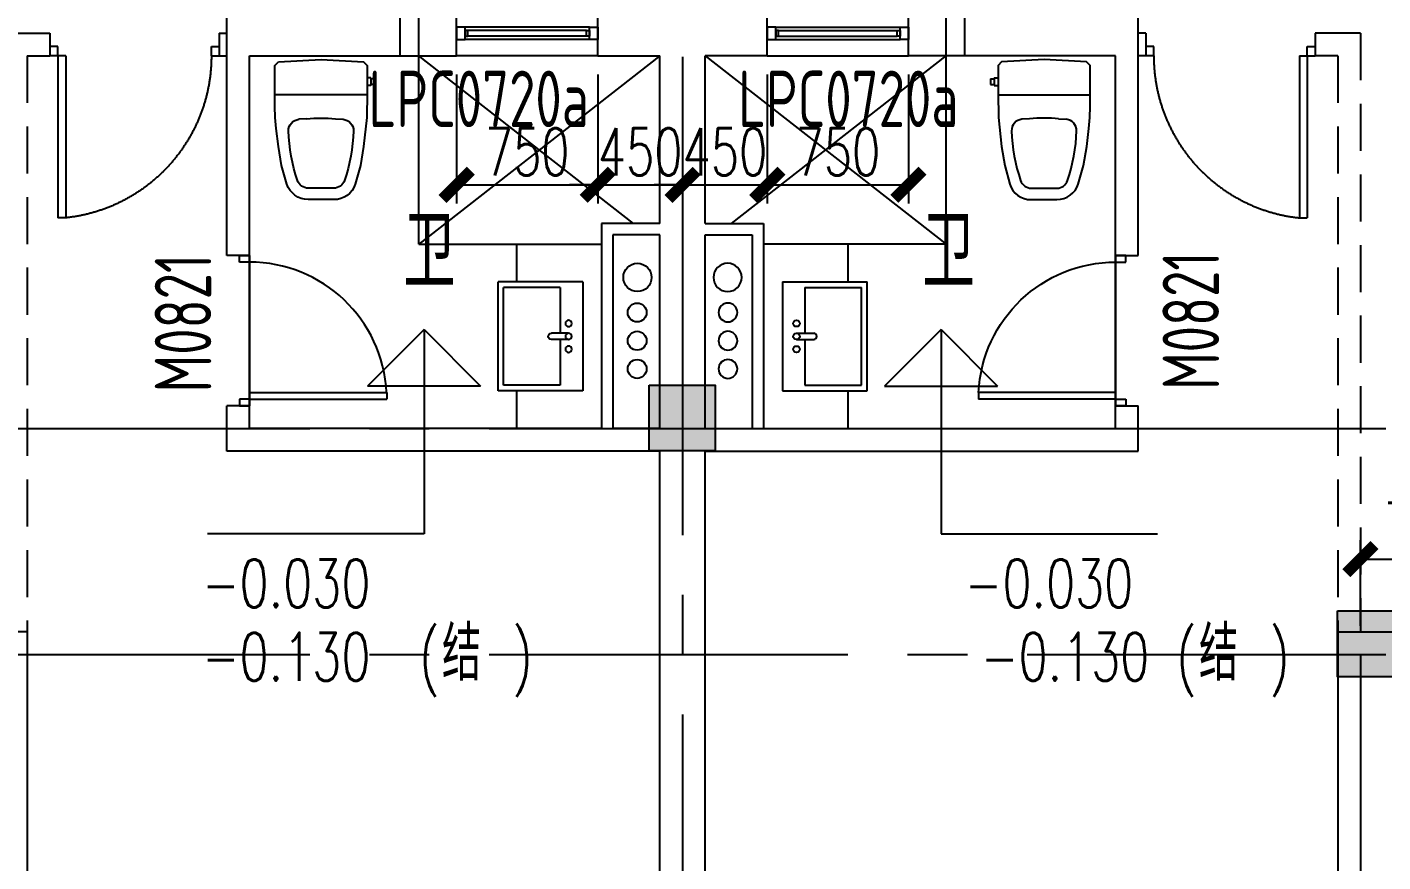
# Model space of a CAD drawing. Extents: x 296441 to 853063, y 459050 to 1117990.
# Drawn here: x 626218 to 633418, y 728211 to 732645 of the extents above; entities that cross this region are included whole.
import ezdxf

# ---------------------------------------------------------------- set-up
doc = ezdxf.new("R2010")
doc.units = 0
doc.header["$LTSCALE"] = 1000
for name, pattern in [('14-GRID$0$CENTER2', [28.575, 19.05, -3.175, 3.175, -3.175]), ('DZ-3-PLAN-FL01$0$DASHED2', [0.375, 0.25, -0.125]), ('E2-E3-FL01$0$E1-FL01$0$HIDDEN2', [4.7625, 3.175, -1.5875])]:
    doc.linetypes.add(name, pattern=pattern)
for name, color, linetype in [('0-COL', 50, 'Continuous'), ('0-COL-H1', 170, 'Continuous'), ('14-GRID$0$G-GRID', 9, '14-GRID$0$CENTER2'), ('DIM_ELEV', 3, 'Continuous'), ('DZ-3-PLAN-FL01$0$A-WALL', 1, 'Continuous'), ('DZ-3-TEXT-FL01$0$A-ROOM-IDEN', 4, 'Continuous'), ('DZ-PLAN-MAIN-FL01$0$A-WIND-IDEN', 33, 'Continuous'), ('DZ-TEXT-FL01$0$A-ROOM-IDEN', 4, 'Continuous'), ('E-TEXT-BS01-MI-14$0$A-WIND-IDEN', 33, 'Continuous'), ('E1-BS01-18-19$0$A-OVLK', 140, 'Continuous'), ('E1-BS01-18-19$0$A-SECT-WIND', 155, 'Continuous'), ('E1-BS01-18-19$0$A-SECT-WOOD', 17, 'Continuous'), ('E1-FL01$0$A-DOOR', 4, 'Continuous'), ('E1-FL01$0$A-FIXT', 162, 'Continuous'), ('E1-FL01$0$A-FLOR', 23, 'Continuous'), ('E1-FL01$0$A-HOLE-MECH', 222, 'Continuous'), ('E2-E3-FL01$0$A-WALL', 1, 'Continuous'), ('E2-E3-FL01$0$E1-FL01$0$A-DOOR-IDEN', 115, 'Continuous'), ('E2-E3-FL01$0$E1-FL01$0$A-WALL', 1, 'Continuous'), ('PUB_TEXT', 7, 'Continuous'), ('WALL', 242, 'Continuous'), ('ZT1_Dim---标注---PM、LM、DY、JD', 252, 'Continuous')]:
    doc.layers.add(name, color=color, linetype=linetype)
doc.layers.add('E1-BS01-18-19$0$ENTR-DETL-P$0$A-ANNO-NPLT', color=215, linetype='Continuous', plot=False)
doc.styles.add('_TCH_DIM', font='SIMPLEX', dxfattribs={"bigfont": 'GBCBIG'})
doc.styles.get("Standard").update_dxf_attribs({"font": 'gbenor.shx', "bigfont": 'gbcbig.shx'})
doc.styles.add('ZT-DIMSTYLE', font='ROMANS.shx', dxfattribs={"width": 0.7, "bigfont": 'CHINESE.shx'})
doc.dimstyles.new('ZT-DIM100', dxfattribs={"dimscale": 100, "dimtxt": 2.5, "dimasz": 1.5, "dimexe": 1, "dimexo": 1, "dimgap": 0.5, "dimtad": 1, "dimdec": 0, "dimdsep": 46, "dimtxsty": 'ZT-DIMSTYLE', "dimblk": 'ARCHTICK', "dimcen": 2.5, "dimclrd": 175, "dimclre": 175, "dimclrt": 7, "dimazin": 2, "dimtfac": 1, "dimtix": 1, "dimtmove": 2, "dimatfit": 3, "dimfxl": 0, "dimarcsym": 0})

# ---------------------------------------------------------------- blocks, each defined once
blk = doc.blocks.new('tt14')
at = {"layer": 'DIM_ELEV'}
for p, q in [((828770.1, 247314.1), (828470.1, 247014.1)), ((828770.1, 247314.1), (829070.1, 247014.1)), ((828770.1, 247314.1), (828770.1, 246228.6)), ((829070.1, 247014.1), (828470.1, 247014.1)), ((828770.1, 246228.6), (827620.1, 246228.6))]:
    blk.add_line(p, q, dxfattribs=at)
at = {"layer": 'DZ-TEXT-FL01$0$A-ROOM-IDEN'}
blk.add_text('卫', height=385.8, dxfattribs=at).set_placement((828659.8, 247535.9))
at = {"layer": 'E-TEXT-BS01-MI-14$0$A-WIND-IDEN', "width": 0.8}
blk.add_text('LPC0720a', height=300, dxfattribs=at).set_placement((828475.8, 248389.5))
blk.add_text('M0821', height=300, rotation=90, dxfattribs=at).set_placement((827639.9, 246980.7))
at = {"layer": 'PUB_TEXT', "style": '_TCH_DIM', "width": 0.705882}
for s, p in [('-0.030', (827590.1, 245838.6)), ('(', (828745.2, 245448.6)), (')', (829238.7, 245448.6)), ('-0.130', (827590.1, 245448.6))]:
    blk.add_text(s, height=255, dxfattribs=at).set_placement(p)
at = {"layer": 'PUB_TEXT', "style": '_TCH_DIM'}
blk.add_text('结', height=289.4, dxfattribs=at).set_placement((828865.2, 245448.6))
blk = doc.blocks.new('tt13')
at = {"layer": 'DIM_ELEV'}
for p, q in [((860655.5, 247314.1), (860355.5, 247014.1)), ((860655.5, 247314.1), (860955.5, 247014.1)), ((860655.5, 247314.1), (860655.5, 246228.6)), ((860355.5, 247014.1), (860955.5, 247014.1)), ((860655.5, 246228.6), (861805.5, 246228.6))]:
    blk.add_line(p, q, dxfattribs=at)
at = {"layer": 'DZ-3-TEXT-FL01$0$A-ROOM-IDEN'}
blk.add_text('卫', height=385.8, dxfattribs=at).set_placement((860556.8, 247535.9))
at = {"layer": 'DZ-PLAN-MAIN-FL01$0$A-WIND-IDEN', "width": 0.8}
blk.add_text('LPC0720a', height=300, dxfattribs=at).set_placement((859578.4, 248389.5))
blk.add_text('M0821', height=300, rotation=90, dxfattribs=at).set_placement((862132.1, 246993.7))
at = {"layer": 'PUB_TEXT', "style": '_TCH_DIM', "width": 0.705882}
for s, p in [('-0.030', (860781.2, 245838.6)), ('(', (861905.5, 245448.6)), (')', (862399, 245448.6)), ('-0.130', (860867, 245448.6))]:
    blk.add_text(s, height=255, dxfattribs=at).set_placement(p)
at = {"layer": 'PUB_TEXT', "style": '_TCH_DIM'}
blk.add_text('结', height=289.4, dxfattribs=at).set_placement((862025.5, 245448.6))
blk = doc.blocks.new('E2-E3-FL01$0$E1-FL01$0$G-PLAN-FL01$0$KM-900')
for p, q in [((0, -40), (0, 0)), ((47.4, -40), (47.4, 0)), ((47.4, -40), (0, -40)), ((47.4, -80), (47.4, -40)), ((862.7, -80), (862.7, -40)), ((0, -812.6), (0, -852.6)), ((47.4, -812.6), (0, -812.6)), ((47.4, -812.6), (47.4, -852.6))]:
    blk.add_line(p, q)
at = {"linetype": 'E2-E3-FL01$0$E1-FL01$0$HIDDEN2'}
for p, q in [((47.4, -40), (862.7, -40)), ((47.4, -80), (862.7, -80))]:
    blk.add_line(p, q, dxfattribs=at)
blk.add_arc((47.4, 7.4), 820, 270, 353.88371, dxfattribs=at)
blk = doc.blocks.new('E1-FL01$0$321')
for p, q in [((-284.5, -102), (-284.5, -132)), ((-284.5, -102), (-264.5, -102)), ((-284.5, -132), (-264.5, -132)), ((-264.5, -97), (-244.5, -97)), ((-264.5, -97), (-264.5, -137)), ((-264.5, -137), (-244.5, -137)), ((-244.4, -188), (244.5, -188)), ((-77.4, -314), (-117.4, -317.1)), ((77.4, -314), (117.4, -317.1)), ((-68, -683), (68, -683))]:
    blk.add_line(p, q)
blk.add_lwpolyline([(225.6, -12), (0, 0), (-225.6, -12), (-244.5, -32), (-244.5, -178), (-242.8, -307.9), (-226.5, -461), (-209.3, -562.2), (-181.8, -661, 0.35122), (-68, -743), (68, -743, 0.322645), (181.8, -661), (209.3, -562.2), (226.5, -461), (237.7, -366.2), (242.8, -307.9), (244.5, -249.4), (244.5, -32)], format="xyb", close=True)
for centre, radius, start, end in [((-112.7, -376.9), 60, 94.44124, 182.13309), ((0, -1311), 1000, 85.55876, 94.44124), ((112.7, -376.9), 60, 357.86691, 85.55876), ((766.7, -344.2), 940, 182.13309, 198.47181), ((-766.7, -344.2), 940, 341.52819, 357.86691), ((-68, -623), 60, 198.47181, 270), ((68, -623), 60, 270, 341.52819)]:
    blk.add_arc(centre, radius, start, end)
blk = doc.blocks.new('E1-FL01$0$M1')
for p, q in [((-153.2, 60), (-153.2, 880)), ((-153.2, 880), (-113.2, 880)), ((-113.2, 60), (-113.2, 880)), ((-933.2, 60), (-973.2, 60)), ((-973.2, 0), (-973.2, 60)), ((-933.2, 60), (-933.2, 0)), ((-153.2, 60), (-113.2, 60)), ((-113.2, 60), (-73.2, 60)), ((-113.2, 60), (-113.2, 0)), ((-73.2, 0), (-73.2, 60)), ((-933.2, 0), (-973.2, 0)), ((-113.2, 0), (-73.2, 0))]:
    blk.add_line(p, q)
blk.add_arc((-113.2, 60), 820, 92.79603, 180)
blk = doc.blocks.new('E1-FL01$0$B1 PLAN 1$0$SDFGSDFGSD')
for p, q in [((63782.4, 91478.7), (63782.4, 91028.7)), ((64362.4, 91478.7), (63782.4, 91478.7)), ((64362.4, 91478.7), (64362.4, 91028.7)), ((64055.2, 91403.7), (64055.2, 91312.3)), ((64089.5, 91403.7), (64089.5, 91312.3)), ((63812.4, 91358.7), (63812.4, 91058.7)), ((64055.2, 91358.7), (63812.4, 91358.7)), ((64332.4, 91358.7), (64089.5, 91358.7)), ((64332.4, 91358.7), (64332.4, 91058.7)), ((63782.4, 91028.7), (64362.4, 91028.7)), ((63812.4, 91058.7), (64332.4, 91058.7))]:
    blk.add_line(p, q)
for centre in [(64003.8, 91403.7), (64072.4, 91403.7), (64141, 91403.7)]:
    blk.add_circle(centre, 17.1)
blk.add_arc((64072.4, 91312.3), 17.1, 180, 0)
blk = doc.blocks.new('E1-FL01$0$$0$Da-PLAN-FL02$0$qiuxingfengmao')
for p, q in [((0, 100), (240, 100)), ((0, 0), (240, 0))]:
    blk.add_line(p, q)
for radius in [60, 50]:
    blk.add_arc((240, 50), radius, 270, 90)
blk = doc.blocks.new('*U432')
at = {"layer": 'E1-BS01-18-19$0$A-SECT-WIND'}
for p, q in [((45, 32.5), (705, 32.5)), ((60, 15), (690, 15)), ((45, -32.5), (705, -32.5)), ((60, -15), (690, -15))]:
    blk.add_line(p, q, dxfattribs=at)
at = {"layer": 'E1-BS01-18-19$0$A-SECT-WOOD'}
for points in [[(0, 32.5), (45, 32.5), (45, -32.5), (0, -32.5)], [(60, 15), (60, -15), (45, -15), (45, 15)], [(690, 15), (690, -15), (705, -15), (705, 15)], [(750, 32.5), (705, 32.5), (705, -32.5), (750, -32.5)]]:
    blk.add_lwpolyline(points, close=True, dxfattribs=at)
blk = doc.blocks.new('9.6N一层')
at = {"layer": 'DZ-3-PLAN-FL01$0$A-WALL', "color": 33, "linetype": 'DZ-3-PLAN-FL01$0$DASHED2'}
for p, q in [((701381.5, 211323.4), (701621.5, 211323.4)), ((701381.5, 211323.4), (701381.5, 208143.4)), ((701621.5, 211323.4), (701621.5, 211203.4)), ((701501.5, 211203.4), (701621.5, 211203.4)), ((701501.5, 211203.4), (701501.5, 208143.4))]:
    blk.add_line(p, q, dxfattribs=at)
at = {"layer": 'DZ-3-PLAN-FL01$0$A-WALL', "color": 33, "linetype": 'DZ-3-PLAN-FL01$0$DASHED2', "ltscale": 1000}
for p, q in [((702521.5, 211323.4), (702561.5, 211323.4)), ((702521.5, 211323.4), (702521.5, 211203.4)), ((702521.5, 211203.4), (702561.5, 211203.4))]:
    blk.add_line(p, q, dxfattribs=at)
at = {"layer": 'E1-BS01-18-19$0$A-OVLK'}
blk.add_line((704531.5, 211203.4), (703781.5, 211203.4), dxfattribs=at)
at = {"layer": 'E1-BS01-18-19$0$ENTR-DETL-P$0$A-ANNO-NPLT'}
for centre, radius in [((704742.2, 210026.2), 75), ((704740.4, 209840.2), 50), ((704740.4, 209690.2), 50), ((704740.4, 209540.2), 50)]:
    blk.add_circle(centre, radius, dxfattribs=at)
at = {"layer": 'E1-FL01$0$A-FIXT'}
for p, q in [((703581.5, 210203.4), (703581.5, 211203.4)), ((704720.7, 210313.4), (703581.5, 211203.4)), ((704861.5, 211203.4), (703581.5, 210203.4)), ((703581.5, 210203.4), (704101.5, 210203.4)), ((704101.5, 210003.4), (704101.5, 210203.4)), ((704101.5, 210203.4), (704551.5, 210203.4)), ((704101.5, 209223.4), (704101.5, 209423.4))]:
    blk.add_line(p, q, dxfattribs=at)
at = {"layer": 'E1-FL01$0$A-FLOR'}
blk.add_line((702681.5, 210143.4), (702681.5, 209343.4), dxfattribs=at)
at = {"layer": 'E2-E3-FL01$0$A-WALL'}
blk.add_lwpolyline([(704861.5, 205143.4), (704861.5, 209103.4)], dxfattribs=at)
at = {"layer": 'E2-E3-FL01$0$E1-FL01$0$A-WALL'}
for p, q in [((704861.5, 205143.4), (704861.5, 209103.4)), ((701501.5, 208143.4), (700691.5, 208143.4)), ((701501.5, 208143.4), (701501.5, 205143.4))]:
    blk.add_line(p, q, dxfattribs=at)
at = {"layer": 'WALL'}
for p, q in [((702561.5, 211323.4), (702561.5, 211548.4)), ((703781.5, 211203.4), (703781.5, 211443.4)), ((704531.5, 211203.4), (704531.5, 211443.4)), ((702561.5, 210143.4), (702561.5, 211323.4)), ((702681.5, 211203.4), (703781.5, 211203.4)), ((702681.5, 210143.4), (702681.5, 211203.4)), ((704531.5, 211203.4), (704861.5, 211203.4)), ((704861.5, 210313.4), (704861.5, 211203.4)), ((704861.5, 210313.4), (704551.5, 210313.4)), ((704551.5, 210313.4), (704551.5, 209223.4)), ((704861.5, 210253.4), (704611.5, 210253.4)), ((704611.5, 210253.4), (704611.5, 209223.4)), ((704861.5, 210173.4), (704861.5, 210253.4)), ((704861.5, 209223.4), (704861.5, 210173.4)), ((702681.5, 210143.4), (702561.5, 210143.4)), ((702561.5, 209103.4), (702561.5, 209343.4)), ((702681.5, 209343.4), (702561.5, 209343.4)), ((702681.5, 209223.4), (702681.5, 209343.4)), ((704551.5, 209223.4), (702681.5, 209223.4)), ((704861.5, 209223.4), (704611.5, 209223.4)), ((704581.5, 209103.4), (702561.5, 209103.4)), ((704861.5, 209103.4), (704581.5, 209103.4))]:
    blk.add_line(p, q, dxfattribs=at)
at = {"rotation": 180}
blk.add_blockref('*U432', (704531.5, 211323.4), dxfattribs=at)
at = {"layer": 'E1-FL01$0$A-DOOR', "xscale": 0.8888888889923692, "yscale": 0.8888888889923692, "zscale": 0.8888888889923692, "rotation": 270}
blk.add_blockref('E1-FL01$0$M1', (702628.2, 209278.4), dxfattribs=at)
at = {"layer": 'E1-FL01$0$A-FIXT', "extrusion": (0, 0, -1), "zscale": -1}
blk.add_blockref('E1-FL01$0$321', (-703061.5, 211183.4), dxfattribs=at)
at = {"layer": 'E1-FL01$0$A-FIXT', "extrusion": (0, 0, -1), "zscale": -1, "rotation": 90}
blk.add_blockref('E1-FL01$0$B1 PLAN 1$0$SDFGSDFGSD', (-612972.8, 145641), dxfattribs=at)
at = {"layer": 'E1-FL01$0$A-HOLE-MECH', "rotation": 90}
blk.add_blockref('E1-FL01$0$$0$Da-PLAN-FL02$0$qiuxingfengmao', (703581.5, 211203.4), dxfattribs=at)
at = {"layer": 'E2-E3-FL01$0$E1-FL01$0$A-DOOR-IDEN', "extrusion": (0, 0, -1), "xscale": 1.055555555503815, "yscale": 1.055555555503815, "zscale": -1.055555555503815, "rotation": 270}
blk.add_blockref('E2-E3-FL01$0$E1-FL01$0$G-PLAN-FL01$0$KM-900', (-701621.5, 211253.4), dxfattribs=at)
blk = doc.blocks.new('_ArchTick')
at = {"color": 0, "linetype": 'ByBlock', "const_width": 0.4}
blk.add_lwpolyline([(-0.5, -0.5), (0.5, 0.5)], dxfattribs=at)
blk = doc.blocks.new('*D936')
at = {"layer": 'Defpoints', "color": 0, "ltscale": 1000, "transparency": 16777216}
for p in [(633998.5, 729819.1), (633298.5, 729365.1), (633998.5, 729365.1)]:
    blk.add_point(p, dxfattribs=at)
at = {"layer": 'ZT1_Dim---标注---PM、LM、DY、JD', "color": 175, "linetype": 'ByBlock', "lineweight": -2, "ltscale": 1000, "transparency": 16777216}
for p, q in [((633298.5, 729465.1), (633298.5, 729919.1)), ((633998.5, 729465.1), (633998.5, 729919.1)), ((633298.5, 729819.1), (633998.5, 729819.1))]:
    blk.add_line(p, q, dxfattribs=at)
at = {"layer": 'ZT1_Dim---标注---PM、LM、DY、JD', "color": 175, "lineweight": -2, "ltscale": 1000, "transparency": 16777216, "xscale": 150, "yscale": 150, "zscale": 150, "rotation": 180}
blk.add_blockref('_ArchTick', (633298.5, 729819.1), dxfattribs=at)
at = {"layer": 'ZT1_Dim---标注---PM、LM、DY、JD', "color": 175, "lineweight": -2, "ltscale": 1000, "transparency": 16777216, "xscale": 150, "yscale": 150, "zscale": 150}
blk.add_blockref('_ArchTick', (633998.5, 729819.1), dxfattribs=at)
at = {"layer": 'ZT1_Dim---标注---PM、LM、DY、JD', "color": 7, "ltscale": 1000, "transparency": 16777216, "insert": (633648.5, 729994.1), "char_height": 250, "attachment_point": 5, "style": 'ZT-DIMSTYLE'}
blk.add_mtext('700', dxfattribs=at)
blk = doc.blocks.new('*D1800')
at = {"layer": 'Defpoints', "color": 0, "ltscale": 1000, "transparency": 16777216}
for p in [(630148.5, 732492.6), (630898.5, 732492.6), (630898.5, 731807.5)]:
    blk.add_point(p, dxfattribs=at)
at = {"layer": 'ZT1_Dim---标注---PM、LM、DY、JD', "color": 175, "linetype": 'ByBlock', "lineweight": -2, "ltscale": 1000, "transparency": 16777216}
for p, q in [((630148.5, 732392.6), (630148.5, 731707.5)), ((630898.5, 732392.6), (630898.5, 731707.5)), ((630148.5, 731807.5), (630898.5, 731807.5))]:
    blk.add_line(p, q, dxfattribs=at)
at = {"layer": 'ZT1_Dim---标注---PM、LM、DY、JD', "color": 175, "lineweight": -2, "ltscale": 1000, "transparency": 16777216, "xscale": 150, "yscale": 150, "zscale": 150, "rotation": 180}
blk.add_blockref('_ArchTick', (630148.5, 731807.5), dxfattribs=at)
at = {"layer": 'ZT1_Dim---标注---PM、LM、DY、JD', "color": 175, "lineweight": -2, "ltscale": 1000, "transparency": 16777216, "xscale": 150, "yscale": 150, "zscale": 150}
blk.add_blockref('_ArchTick', (630898.5, 731807.5), dxfattribs=at)
at = {"layer": 'ZT1_Dim---标注---PM、LM、DY、JD', "color": 7, "ltscale": 1000, "transparency": 16777216, "insert": (630523.5, 731982.5), "char_height": 250, "attachment_point": 5, "style": 'ZT-DIMSTYLE'}
blk.add_mtext('750', dxfattribs=at)
blk = doc.blocks.new('*D1801')
at = {"layer": 'Defpoints', "color": 0, "ltscale": 1000, "transparency": 16777216}
for p in [(629698.5, 732492.6), (630148.5, 732492.6), (630148.5, 731807.5)]:
    blk.add_point(p, dxfattribs=at)
at = {"layer": 'ZT1_Dim---标注---PM、LM、DY、JD', "color": 175, "linetype": 'ByBlock', "lineweight": -2, "ltscale": 1000, "transparency": 16777216}
for p, q in [((629698.5, 732392.6), (629698.5, 731707.5)), ((630148.5, 732392.6), (630148.5, 731707.5)), ((629698.5, 731807.5), (629548.5, 731807.5)), ((629698.5, 731807.5), (630148.5, 731807.5)), ((630148.5, 731807.5), (630298.5, 731807.5))]:
    blk.add_line(p, q, dxfattribs=at)
at = {"layer": 'ZT1_Dim---标注---PM、LM、DY、JD', "color": 175, "lineweight": -2, "ltscale": 1000, "transparency": 16777216, "xscale": 150, "yscale": 150, "zscale": 150}
blk.add_blockref('_ArchTick', (629698.5, 731807.5), dxfattribs=at)
at = {"layer": 'ZT1_Dim---标注---PM、LM、DY、JD', "color": 175, "lineweight": -2, "ltscale": 1000, "transparency": 16777216, "xscale": 150, "yscale": 150, "zscale": 150, "rotation": 180}
blk.add_blockref('_ArchTick', (630148.5, 731807.5), dxfattribs=at)
at = {"layer": 'ZT1_Dim---标注---PM、LM、DY、JD', "color": 7, "ltscale": 1000, "transparency": 16777216, "insert": (629923.5, 731982.5), "char_height": 250, "attachment_point": 5, "style": 'ZT-DIMSTYLE'}
blk.add_mtext('450', dxfattribs=at)
blk = doc.blocks.new('*D1802')
at = {"layer": 'Defpoints', "color": 0, "ltscale": 1000, "transparency": 16777216}
for p in [(629248.5, 732492.6), (629698.5, 732492.6), (629698.5, 731807.5)]:
    blk.add_point(p, dxfattribs=at)
at = {"layer": 'ZT1_Dim---标注---PM、LM、DY、JD', "color": 175, "linetype": 'ByBlock', "lineweight": -2, "ltscale": 1000, "transparency": 16777216}
for p, q in [((629248.5, 732392.6), (629248.5, 731707.5)), ((629698.5, 732392.6), (629698.5, 731707.5)), ((629248.5, 731807.5), (629098.5, 731807.5)), ((629248.5, 731807.5), (629698.5, 731807.5)), ((629698.5, 731807.5), (629848.5, 731807.5))]:
    blk.add_line(p, q, dxfattribs=at)
at = {"layer": 'ZT1_Dim---标注---PM、LM、DY、JD', "color": 175, "lineweight": -2, "ltscale": 1000, "transparency": 16777216, "xscale": 150, "yscale": 150, "zscale": 150}
blk.add_blockref('_ArchTick', (629248.5, 731807.5), dxfattribs=at)
at = {"layer": 'ZT1_Dim---标注---PM、LM、DY、JD', "color": 175, "lineweight": -2, "ltscale": 1000, "transparency": 16777216, "xscale": 150, "yscale": 150, "zscale": 150, "rotation": 180}
blk.add_blockref('_ArchTick', (629698.5, 731807.5), dxfattribs=at)
at = {"layer": 'ZT1_Dim---标注---PM、LM、DY、JD', "color": 7, "ltscale": 1000, "transparency": 16777216, "insert": (629473.5, 731982.5), "char_height": 250, "attachment_point": 5, "style": 'ZT-DIMSTYLE'}
blk.add_mtext('450', dxfattribs=at)
blk = doc.blocks.new('*D1803')
at = {"layer": 'Defpoints', "color": 0, "ltscale": 1000, "transparency": 16777216}
for p in [(628498.5, 732492.6), (629248.5, 732492.6), (629248.5, 731807.5)]:
    blk.add_point(p, dxfattribs=at)
at = {"layer": 'ZT1_Dim---标注---PM、LM、DY、JD', "color": 175, "linetype": 'ByBlock', "lineweight": -2, "ltscale": 1000, "transparency": 16777216}
for p, q in [((628498.5, 732392.6), (628498.5, 731707.5)), ((629248.5, 732392.6), (629248.5, 731707.5)), ((628498.5, 731807.5), (629248.5, 731807.5))]:
    blk.add_line(p, q, dxfattribs=at)
at = {"layer": 'ZT1_Dim---标注---PM、LM、DY、JD', "color": 175, "lineweight": -2, "ltscale": 1000, "transparency": 16777216, "xscale": 150, "yscale": 150, "zscale": 150, "rotation": 180}
blk.add_blockref('_ArchTick', (628498.5, 731807.5), dxfattribs=at)
at = {"layer": 'ZT1_Dim---标注---PM、LM、DY、JD', "color": 175, "lineweight": -2, "ltscale": 1000, "transparency": 16777216, "xscale": 150, "yscale": 150, "zscale": 150}
blk.add_blockref('_ArchTick', (629248.5, 731807.5), dxfattribs=at)
at = {"layer": 'ZT1_Dim---标注---PM、LM、DY、JD', "color": 7, "ltscale": 1000, "transparency": 16777216, "insert": (628873.5, 731982.5), "char_height": 250, "attachment_point": 5, "style": 'ZT-DIMSTYLE'}
blk.add_mtext('750', dxfattribs=at)
blk = doc.blocks.new('A$C38AD7E8D')
at = {"layer": '0-COL', "color": 6}
blk.add_lwpolyline([(20825, -9370), (21175, -9370), (21175, -9720), (20825, -9720)], close=True, dxfattribs=at)
at = {"layer": '0-COL', "color": 6, "elevation": 0}
blk.add_lwpolyline([(24480, -10570), (24830, -10570), (24830, -10920), (24480, -10920)], close=True, dxfattribs=at)
at = {"layer": '0-COL-H1', "color": 254}
for points in [[(21175, -9720), (21175, -9370), (20825, -9720), (20825, -9370)], [(24830, -10920, 0), (24830, -10570, 0), (24480, -10920, 0), (24480, -10570, 0)]]:
    blk.add_solid(points, dxfattribs=at)

msp = doc.modelspace()

# ---------------------------------------------------------------- linework, layer by layer
at = {"layer": '14-GRID$0$G-GRID', "color": 8, "ltscale": 0.1}
for p, q in [((627398.5, 730512.6), (627398.5, 748996.4)), ((629698.5, 748996.4), (629698.5, 716237.9)), ((631998.5, 730512.6), (631998.5, 748996.4)), ((620098.5, 730512.6), (674432.5, 730512.6)), ((620098.5, 729312.6), (674432.5, 729312.6)), ((633298.5, 729312.6), (633298.5, 716237.9))]:
    msp.add_line(p, q, dxfattribs=at)

# ---------------------------------------------------------------- block references
for name, p in [('tt13', (-229584.3, 483724.4)), ('9.6N一层', (-75283, 521289.2)), ('A$C38AD7E8D', (608697, 740114.1, -13.6))]:
    msp.add_blockref(name, p)
at = {"layer": 'DIM_ELEV', "xscale": -1}
msp.add_blockref('9.6N一层', (1334680, 521289.2), dxfattribs=at)
at = {"layer": 'DZ-PLAN-MAIN-FL01$0$A-WIND-IDEN'}
msp.add_blockref('tt14', (-200444.3, 483724.4), dxfattribs=at)

# ---------------------------------------------------------------- dimensions: what is measured, and where the dimension line sits
at = {"layer": 'ZT1_Dim---标注---PM、LM、DY、JD', "ltscale": 1000}
for base, p1, p2, picture, middle in [((629248.5, 731807.5), (628498.5, 732492.6), (629248.5, 732492.6), '*D1803', (628873.5, 731982.5)), ((629698.5, 731807.5), (629248.5, 732492.6), (629698.5, 732492.6), '*D1802', (629473.5, 731982.5)), ((630148.5, 731807.5), (629698.5, 732492.6), (630148.5, 732492.6), '*D1801', (629923.5, 731982.5)), ((630898.5, 731807.5), (630148.5, 732492.6), (630898.5, 732492.6), '*D1800', (630523.5, 731982.5)), ((633998.5, 729819.1), (633298.5, 729365.1), (633998.5, 729365.1), '*D936', (633648.5, 729994.1))]:
    dim = msp.add_linear_dim(base=base, p1=p1, p2=p2, dimstyle='ZT-DIM100', dxfattribs=at)
    dim.commit()
    dim.dimension.update_dxf_attribs({"geometry": picture, "text_midpoint": middle})

doc.saveas('drawing.dxf')
